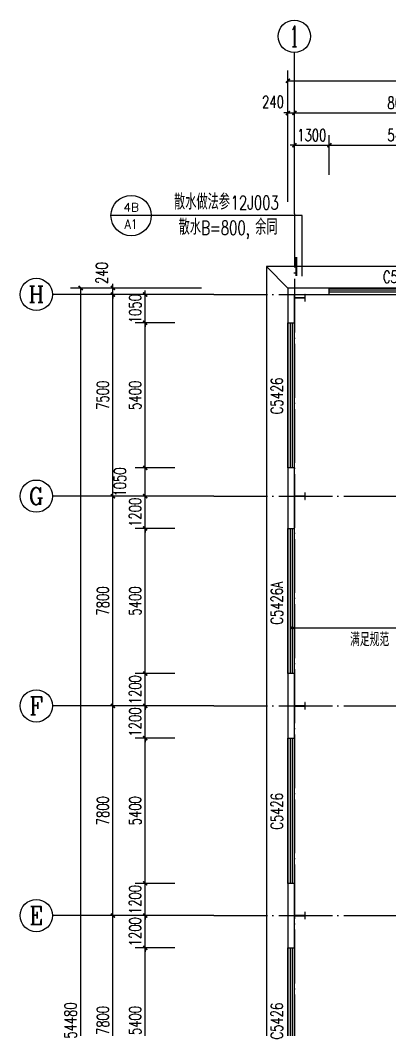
# Model space of a CAD drawing. Header units: millimetres. Extents: x 4455189 to 4808172, y 18512388 to 19204582.
# Drawn here: x 4706772 to 4720524, y 18997247 to 19034794 of the extents above; entities that cross this region are included whole.
import ezdxf
from ezdxf.enums import TextEntityAlignment as Align

# ---------------------------------------------------------------- set-up
doc = ezdxf.new("R2010")
doc.units = ezdxf.units.MM
doc.header["$LTSCALE"] = 1000
doc.header["$MEASUREMENT"] = 0
doc.linetypes.add('DOTE', pattern=[2.42, 2, -0.2, 0.02, -0.2])
doc.layers.get('Defpoints').update_dxf_attribs({"color": 1})
for name, color, linetype in [('AXIS_TEXT', 7, 'Continuous'), ('AXIS_内部', 151, 'Continuous'), ('AXIS_外部', 171, 'Continuous'), ('COLUMN', 2, 'Continuous'), ('DIM_IDEN', 171, 'Continuous'), ('DIM_LEAD', 145, 'Continuous'), ('DOTE', 250, 'DOTE'), ('GROUND', 150, 'Continuous'), ('PUB_TEXT', 7, 'Continuous'), ('WALL-PARAPET', 6, 'Continuous'), ('WINDOW', 140, 'Continuous'), ('WINDOW_TEXT', 7, 'Continuous')]:
    doc.layers.add(name, color=color, linetype=linetype)
doc.styles.add('_TCH_AXIS', font='COMPLEX', dxfattribs={"bigfont": 'GBCBIG'})
doc.styles.add('_TCH_DIM', font='SIMPLEX', dxfattribs={"bigfont": 'GBCBIG'})
doc.styles.add('_TCH_DIM_T3', font='SIMPLEX', dxfattribs={"width": 0.705882, "bigfont": 'GBCBIG'})
doc.styles.add('_TCH_LABEL', font='COMPLEX', dxfattribs={"bigfont": 'GBCBIG'})
doc.styles.add('_TCH_WINDOW', font='SIMPLEX', dxfattribs={"height": 3.5, "bigfont": 'GBCBIG'})
doc.styles.add('COMPLEX', font='COMPLEX')
doc.dimstyles.new('_TCH_ARCH&&150', dxfattribs={"dimtxt": 446.25, "dimasz": 150, "dimexe": 375, "dimexo": 450, "dimgap": 150, "dimtad": 1, "dimdec": 0, "dimzin": 0, "dimdsep": 46, "dimtxsty": '_TCH_DIM_T3', "dimblk": 'ARCHTICK', "dimcen": 0.09, "dimclrt": 7, "dimazin": 2, "dimtfac": 1, "dimtdec": 0, "dimtix": 1, "dimtmove": 2, "dimatfit": 3, "dimfxl": 0, "dimtolj": 1, "dimtzin": 0, "dimarcsym": 0})

# ---------------------------------------------------------------- blocks, each defined once
blk = doc.blocks.new('A$C3ACC4A1C')
at = {"layer": 'COLUMN'}
h = blk.add_hatch(color=256, dxfattribs=at)
h.paths.add_polyline_path([(125, 400), (0, 400), (0, 388), (120, 388), (120, 200), (125, 200)])
h.paths.add_polyline_path([(250, 400), (125, 400), (125, 200), (130, 200), (130, 388), (250, 388)])
h.paths.add_polyline_path([(250, 12), (130, 12), (130, 200), (125, 200), (125, 0), (250, 0)])
h.paths.add_polyline_path([(125, 200), (120, 200), (120, 12), (0, 12), (0, 0), (125, 0)])
blk.add_lwpolyline([(0, 0), (0, 12), (120, 12), (120, 388), (0, 388), (0, 400), (250, 400), (250, 388), (130, 388), (130, 12), (250, 12), (250, 0)], close=True, dxfattribs=at)
blk = doc.blocks.new('_ArchTick')
at = {"color": 0, "linetype": 'ByBlock', "const_width": 0.4}
blk.add_lwpolyline([(-0.5, -0.5), (0.5, 0.5)], dxfattribs=at)
blk = doc.blocks.new('*D276')
at = {"layer": 'AXIS_内部', "color": 0, "lineweight": -2}
for p, q in [((4712522, 19000294), (4711047, 19000294)), ((4711422, 18994894), (4711422, 19000294)), ((4712522, 18994894), (4711047, 18994894))]:
    blk.add_line(p, q, dxfattribs=at)
at = {"layer": 'Defpoints', "color": 0}
for p in [(4711422, 19000294), (4712972, 19000294), (4712972, 18994894)]:
    blk.add_point(p, dxfattribs=at)
at = {"layer": 'AXIS_内部', "color": 0, "lineweight": -2, "xscale": 150, "yscale": 150, "zscale": 150}
for p, rotation in [((4711422, 19000294), 90), ((4711422, 18994894), 270)]:
    blk.add_blockref('_ArchTick', p, dxfattribs=dict(at, rotation=rotation))
at = {"layer": 'AXIS_内部', "color": 7, "insert": (4711048, 18997594), "char_height": 446.2, "attachment_point": 5, "rotation": 90, "style": '_TCH_DIM_T3'}
blk.add_mtext('\\A1;5400', dxfattribs=at)
blk = doc.blocks.new('*D277')
at = {"layer": 'AXIS_内部', "color": 0, "lineweight": -2}
for p, q in [((4712522, 19001494), (4711047, 19001494)), ((4711422, 19001494), (4711422, 19001644)), ((4711422, 19000294), (4711422, 19001494)), ((4712522, 19000294), (4711047, 19000294)), ((4711422, 19000294), (4711422, 19000144))]:
    blk.add_line(p, q, dxfattribs=at)
at = {"layer": 'Defpoints', "color": 0}
for p in [(4711422, 19001494), (4712972, 19001494), (4712972, 19000294)]:
    blk.add_point(p, dxfattribs=at)
at = {"layer": 'AXIS_内部', "color": 0, "lineweight": -2, "xscale": 150, "yscale": 150, "zscale": 150}
for p, rotation in [((4711422, 19001494), 270), ((4711422, 19000294), 90)]:
    blk.add_blockref('_ArchTick', p, dxfattribs=dict(at, rotation=rotation))
at = {"layer": 'AXIS_内部', "color": 7, "insert": (4711048, 19000894), "char_height": 446.2, "attachment_point": 5, "rotation": 90, "style": '_TCH_DIM_T3'}
blk.add_mtext('\\A1;1200', dxfattribs=at)
blk = doc.blocks.new('*D278')
at = {"layer": 'AXIS_内部', "color": 0, "lineweight": -2}
for p, q in [((4712522, 19002694), (4711047, 19002694)), ((4711422, 19002694), (4711422, 19002844)), ((4711422, 19001494), (4711422, 19002694)), ((4712522, 19001494), (4711047, 19001494)), ((4711422, 19001494), (4711422, 19001344))]:
    blk.add_line(p, q, dxfattribs=at)
at = {"layer": 'Defpoints', "color": 0}
for p in [(4711422, 19002694), (4712972, 19002694), (4712972, 19001494)]:
    blk.add_point(p, dxfattribs=at)
at = {"layer": 'AXIS_内部', "color": 0, "lineweight": -2, "xscale": 150, "yscale": 150, "zscale": 150}
for p, rotation in [((4711422, 19002694), 270), ((4711422, 19001494), 90)]:
    blk.add_blockref('_ArchTick', p, dxfattribs=dict(at, rotation=rotation))
at = {"layer": 'AXIS_内部', "color": 7, "insert": (4711048, 19002094), "char_height": 446.2, "attachment_point": 5, "rotation": 90, "style": '_TCH_DIM_T3'}
blk.add_mtext('\\A1;1200', dxfattribs=at)
blk = doc.blocks.new('*D279')
at = {"layer": 'AXIS_内部', "color": 0, "lineweight": -2}
for p, q in [((4712522, 19008094), (4711047, 19008094)), ((4711422, 19002694), (4711422, 19008094)), ((4712522, 19002694), (4711047, 19002694))]:
    blk.add_line(p, q, dxfattribs=at)
at = {"layer": 'Defpoints', "color": 0}
for p in [(4711422, 19008094), (4712972, 19008094), (4712972, 19002694)]:
    blk.add_point(p, dxfattribs=at)
at = {"layer": 'AXIS_内部', "color": 0, "lineweight": -2, "xscale": 150, "yscale": 150, "zscale": 150}
for p, rotation in [((4711422, 19008094), 90), ((4711422, 19002694), 270)]:
    blk.add_blockref('_ArchTick', p, dxfattribs=dict(at, rotation=rotation))
at = {"layer": 'AXIS_内部', "color": 7, "insert": (4711048, 19005394), "char_height": 446.2, "attachment_point": 5, "rotation": 90, "style": '_TCH_DIM_T3'}
blk.add_mtext('\\A1;5400', dxfattribs=at)
blk = doc.blocks.new('*D280')
at = {"layer": 'AXIS_内部', "color": 0, "lineweight": -2}
for p, q in [((4712522, 19009294), (4711047, 19009294)), ((4711422, 19009294), (4711422, 19009444)), ((4711422, 19008094), (4711422, 19009294)), ((4712522, 19008094), (4711047, 19008094)), ((4711422, 19008094), (4711422, 19007944))]:
    blk.add_line(p, q, dxfattribs=at)
at = {"layer": 'Defpoints', "color": 0}
for p in [(4711422, 19009294), (4712972, 19009294), (4712972, 19008094)]:
    blk.add_point(p, dxfattribs=at)
at = {"layer": 'AXIS_内部', "color": 0, "lineweight": -2, "xscale": 150, "yscale": 150, "zscale": 150}
for p, rotation in [((4711422, 19009294), 270), ((4711422, 19008094), 90)]:
    blk.add_blockref('_ArchTick', p, dxfattribs=dict(at, rotation=rotation))
at = {"layer": 'AXIS_内部', "color": 7, "insert": (4711048, 19008694), "char_height": 446.2, "attachment_point": 5, "rotation": 90, "style": '_TCH_DIM_T3'}
blk.add_mtext('\\A1;1200', dxfattribs=at)
blk = doc.blocks.new('*D281')
at = {"layer": 'AXIS_内部', "color": 0, "lineweight": -2}
for p, q in [((4712522, 19010494), (4711047, 19010494)), ((4711422, 19010494), (4711422, 19010644)), ((4711422, 19009294), (4711422, 19010494)), ((4712522, 19009294), (4711047, 19009294)), ((4711422, 19009294), (4711422, 19009144))]:
    blk.add_line(p, q, dxfattribs=at)
at = {"layer": 'Defpoints', "color": 0}
for p in [(4711422, 19010494), (4712972, 19010494), (4712972, 19009294)]:
    blk.add_point(p, dxfattribs=at)
at = {"layer": 'AXIS_内部', "color": 0, "lineweight": -2, "xscale": 150, "yscale": 150, "zscale": 150}
for p, rotation in [((4711422, 19010494), 270), ((4711422, 19009294), 90)]:
    blk.add_blockref('_ArchTick', p, dxfattribs=dict(at, rotation=rotation))
at = {"layer": 'AXIS_内部', "color": 7, "insert": (4711048, 19009894), "char_height": 446.2, "attachment_point": 5, "rotation": 90, "style": '_TCH_DIM_T3'}
blk.add_mtext('\\A1;1200', dxfattribs=at)
blk = doc.blocks.new('*D282')
at = {"layer": 'AXIS_内部', "color": 0, "lineweight": -2}
for p, q in [((4712522, 19015894), (4711047, 19015894)), ((4711422, 19010494), (4711422, 19015894)), ((4712522, 19010494), (4711047, 19010494))]:
    blk.add_line(p, q, dxfattribs=at)
at = {"layer": 'Defpoints', "color": 0}
for p in [(4711422, 19015894), (4712972, 19015894), (4712972, 19010494)]:
    blk.add_point(p, dxfattribs=at)
at = {"layer": 'AXIS_内部', "color": 0, "lineweight": -2, "xscale": 150, "yscale": 150, "zscale": 150}
for p, rotation in [((4711422, 19015894), 90), ((4711422, 19010494), 270)]:
    blk.add_blockref('_ArchTick', p, dxfattribs=dict(at, rotation=rotation))
at = {"layer": 'AXIS_内部', "color": 7, "insert": (4711048, 19013194), "char_height": 446.2, "attachment_point": 5, "rotation": 90, "style": '_TCH_DIM_T3'}
blk.add_mtext('\\A1;5400', dxfattribs=at)
blk = doc.blocks.new('*D283')
at = {"layer": 'AXIS_内部', "color": 0, "lineweight": -2}
for p, q in [((4711422, 19017094), (4711422, 19017244)), ((4712522, 19017094), (4711047, 19017094)), ((4711422, 19015894), (4711422, 19017094)), ((4712522, 19015894), (4711047, 19015894)), ((4711422, 19015894), (4711422, 19015744))]:
    blk.add_line(p, q, dxfattribs=at)
at = {"layer": 'Defpoints', "color": 0}
for p in [(4711422, 19017094), (4712972, 19017094), (4712972, 19015894)]:
    blk.add_point(p, dxfattribs=at)
at = {"layer": 'AXIS_内部', "color": 0, "lineweight": -2, "xscale": 150, "yscale": 150, "zscale": 150}
for p, rotation in [((4711422, 19017094), 270), ((4711422, 19015894), 90)]:
    blk.add_blockref('_ArchTick', p, dxfattribs=dict(at, rotation=rotation))
at = {"layer": 'AXIS_内部', "color": 7, "insert": (4711048, 19016494), "char_height": 446.2, "attachment_point": 5, "rotation": 90, "style": '_TCH_DIM_T3'}
blk.add_mtext('\\A1;1200', dxfattribs=at)
blk = doc.blocks.new('*D284')
at = {"layer": 'AXIS_内部', "color": 0, "lineweight": -2}
for p, q in [((4712522, 19018144), (4711047, 19018144)), ((4711422, 19017094), (4711422, 19018144)), ((4712522, 19017094), (4711047, 19017094))]:
    blk.add_line(p, q, dxfattribs=at)
at = {"layer": 'Defpoints', "color": 0}
for p in [(4711422, 19018144), (4712972, 19018144), (4712972, 19017094)]:
    blk.add_point(p, dxfattribs=at)
at = {"layer": 'AXIS_内部', "color": 0, "lineweight": -2, "xscale": 150, "yscale": 150, "zscale": 150}
for p, rotation in [((4711422, 19018144), 90), ((4711422, 19017094), 270)]:
    blk.add_blockref('_ArchTick', p, dxfattribs=dict(at, rotation=rotation))
at = {"layer": 'AXIS_内部', "color": 7, "insert": (4710484, 19017619), "char_height": 446.2, "attachment_point": 5, "rotation": 90, "style": '_TCH_DIM_T3'}
blk.add_mtext('\\A1;1050', dxfattribs=at)
blk = doc.blocks.new('*D285')
at = {"layer": 'AXIS_内部', "color": 0, "lineweight": -2}
for p, q in [((4712522, 19023544), (4711047, 19023544)), ((4711422, 19018144), (4711422, 19023544)), ((4712522, 19018144), (4711047, 19018144))]:
    blk.add_line(p, q, dxfattribs=at)
at = {"layer": 'Defpoints', "color": 0}
for p in [(4711422, 19023544), (4712972, 19023544), (4712972, 19018144)]:
    blk.add_point(p, dxfattribs=at)
at = {"layer": 'AXIS_内部', "color": 0, "lineweight": -2, "xscale": 150, "yscale": 150, "zscale": 150}
for p, rotation in [((4711422, 19023544), 90), ((4711422, 19018144), 270)]:
    blk.add_blockref('_ArchTick', p, dxfattribs=dict(at, rotation=rotation))
at = {"layer": 'AXIS_内部', "color": 7, "insert": (4711048, 19020844), "char_height": 446.2, "attachment_point": 5, "rotation": 90, "style": '_TCH_DIM_T3'}
blk.add_mtext('\\A1;5400', dxfattribs=at)
blk = doc.blocks.new('*D286')
at = {"layer": 'AXIS_内部', "color": 0, "lineweight": -2}
for p, q in [((4711422, 19024594), (4711422, 19024744)), ((4712522, 19024594), (4711047, 19024594)), ((4711422, 19023544), (4711422, 19024594)), ((4712522, 19023544), (4711047, 19023544)), ((4711422, 19023544), (4711422, 19023394))]:
    blk.add_line(p, q, dxfattribs=at)
at = {"layer": 'Defpoints', "color": 0}
for p in [(4711422, 19024594), (4712972, 19024594), (4712972, 19023544)]:
    blk.add_point(p, dxfattribs=at)
at = {"layer": 'AXIS_内部', "color": 0, "lineweight": -2, "xscale": 150, "yscale": 150, "zscale": 150}
for p, rotation in [((4711422, 19024594), 270), ((4711422, 19023544), 90)]:
    blk.add_blockref('_ArchTick', p, dxfattribs=dict(at, rotation=rotation))
at = {"layer": 'AXIS_内部', "color": 7, "insert": (4711048, 19024069), "char_height": 446.2, "attachment_point": 5, "rotation": 90, "style": '_TCH_DIM_T3'}
blk.add_mtext('\\A1;1050', dxfattribs=at)
blk = doc.blocks.new('*D310')
at = {"layer": 'AXIS_内部', "color": 0, "lineweight": -2}
for p, q in [((4718272, 19029044), (4718272, 19030519)), ((4723672, 19029044), (4723672, 19030519)), ((4718272, 19030144), (4723672, 19030144))]:
    blk.add_line(p, q, dxfattribs=at)
at = {"layer": 'Defpoints', "color": 0}
for p in [(4723672, 19030144), (4718272, 19028594), (4723672, 19028594)]:
    blk.add_point(p, dxfattribs=at)
at = {"layer": 'AXIS_内部', "color": 0, "lineweight": -2, "xscale": 150, "yscale": 150, "zscale": 150, "rotation": 180}
blk.add_blockref('_ArchTick', (4718272, 19030144), dxfattribs=at)
at = {"layer": 'AXIS_内部', "color": 0, "lineweight": -2, "xscale": 150, "yscale": 150, "zscale": 150}
blk.add_blockref('_ArchTick', (4723672, 19030144), dxfattribs=at)
at = {"layer": 'AXIS_内部', "color": 7, "insert": (4720972, 19030517), "char_height": 446.2, "attachment_point": 5, "style": '_TCH_DIM_T3'}
blk.add_mtext('\\A1;5400', dxfattribs=at)
blk = doc.blocks.new('*D311')
at = {"layer": 'AXIS_内部', "color": 0, "lineweight": -2}
for p, q in [((4716972, 19029044), (4716972, 19030519)), ((4718272, 19029044), (4718272, 19030519)), ((4716972, 19030144), (4716822, 19030144)), ((4716972, 19030144), (4718272, 19030144)), ((4718272, 19030144), (4718422, 19030144))]:
    blk.add_line(p, q, dxfattribs=at)
at = {"layer": 'Defpoints', "color": 0}
for p in [(4718272, 19030144), (4716972, 19028594), (4718272, 19028594)]:
    blk.add_point(p, dxfattribs=at)
at = {"layer": 'AXIS_内部', "color": 0, "lineweight": -2, "xscale": 150, "yscale": 150, "zscale": 150}
blk.add_blockref('_ArchTick', (4716972, 19030144), dxfattribs=at)
at = {"layer": 'AXIS_内部', "color": 0, "lineweight": -2, "xscale": 150, "yscale": 150, "zscale": 150, "rotation": 180}
blk.add_blockref('_ArchTick', (4718272, 19030144), dxfattribs=at)
at = {"layer": 'AXIS_内部', "color": 7, "insert": (4717622, 19030517), "char_height": 446.2, "attachment_point": 5, "style": '_TCH_DIM_T3'}
blk.add_mtext('\\A1;1300', dxfattribs=at)
blk = doc.blocks.new('*D401')
at = {"layer": 'AXIS_外部', "color": 0, "lineweight": -2}
for p, q in [((4716732, 19028044), (4716732, 19031719)), ((4716972, 19028044), (4716972, 19031719)), ((4716732, 19031344), (4716582, 19031344)), ((4716732, 19031344), (4716972, 19031344)), ((4716972, 19031344), (4717122, 19031344))]:
    blk.add_line(p, q, dxfattribs=at)
at = {"layer": 'Defpoints', "color": 0}
for p in [(4716972, 19031344), (4716732, 19027594), (4716972, 19027594)]:
    blk.add_point(p, dxfattribs=at)
at = {"layer": 'AXIS_外部', "color": 0, "lineweight": -2, "xscale": 150, "yscale": 150, "zscale": 150}
blk.add_blockref('_ArchTick', (4716732, 19031344), dxfattribs=at)
at = {"layer": 'AXIS_外部', "color": 0, "lineweight": -2, "xscale": 150, "yscale": 150, "zscale": 150, "rotation": 180}
blk.add_blockref('_ArchTick', (4716972, 19031344), dxfattribs=at)
at = {"layer": 'AXIS_外部', "color": 7, "insert": (4716177, 19031757), "char_height": 446.2, "attachment_point": 5, "style": '_TCH_DIM_T3'}
blk.add_mtext('\\A1;240', dxfattribs=at)
blk = doc.blocks.new('*D402')
at = {"layer": 'AXIS_外部', "color": 0, "lineweight": -2}
for p, q in [((4716972, 19028044), (4716972, 19031719)), ((4724972, 19028044), (4724972, 19031719)), ((4716972, 19031344), (4724972, 19031344))]:
    blk.add_line(p, q, dxfattribs=at)
at = {"layer": 'Defpoints', "color": 0}
for p in [(4724972, 19031344), (4716972, 19027594), (4724972, 19027594)]:
    blk.add_point(p, dxfattribs=at)
at = {"layer": 'AXIS_外部', "color": 0, "lineweight": -2, "xscale": 150, "yscale": 150, "zscale": 150, "rotation": 180}
blk.add_blockref('_ArchTick', (4716972, 19031344), dxfattribs=at)
at = {"layer": 'AXIS_外部', "color": 0, "lineweight": -2, "xscale": 150, "yscale": 150, "zscale": 150}
blk.add_blockref('_ArchTick', (4724972, 19031344), dxfattribs=at)
at = {"layer": 'AXIS_外部', "color": 7, "insert": (4720972, 19031717), "char_height": 446.2, "attachment_point": 5, "style": '_TCH_DIM_T3'}
blk.add_mtext('\\A1;8000', dxfattribs=at)
blk = doc.blocks.new('*D409')
at = {"layer": 'AXIS_外部', "color": 0, "lineweight": -2}
for p, q in [((4716732, 19028044), (4716732, 19032919)), ((4765212, 19028044), (4765212, 19032919)), ((4716732, 19032544), (4765212, 19032544))]:
    blk.add_line(p, q, dxfattribs=at)
at = {"layer": 'Defpoints', "color": 0}
for p in [(4765212, 19032544), (4716732, 19027594), (4765212, 19027594)]:
    blk.add_point(p, dxfattribs=at)
at = {"layer": 'AXIS_外部', "color": 0, "lineweight": -2, "xscale": 150, "yscale": 150, "zscale": 150, "rotation": 180}
blk.add_blockref('_ArchTick', (4716732, 19032544), dxfattribs=at)
at = {"layer": 'AXIS_外部', "color": 0, "lineweight": -2, "xscale": 150, "yscale": 150, "zscale": 150}
blk.add_blockref('_ArchTick', (4765212, 19032544), dxfattribs=at)
at = {"layer": 'AXIS_外部', "color": 7, "insert": (4740972, 19032917), "char_height": 446.2, "attachment_point": 5, "style": '_TCH_DIM_T3'}
blk.add_mtext('\\A1;48480', dxfattribs=at)
blk = doc.blocks.new('*D433')
at = {"layer": 'AXIS_外部', "color": 0, "lineweight": -2}
for p, q in [((4713522, 19001494), (4709847, 19001494)), ((4710222, 18993694), (4710222, 19001494)), ((4713522, 18993694), (4709847, 18993694))]:
    blk.add_line(p, q, dxfattribs=at)
at = {"layer": 'Defpoints', "color": 0}
for p in [(4710222, 19001494), (4713972, 19001494), (4713972, 18993694)]:
    blk.add_point(p, dxfattribs=at)
at = {"layer": 'AXIS_外部', "color": 0, "lineweight": -2, "xscale": 150, "yscale": 150, "zscale": 150}
for p, rotation in [((4710222, 19001494), 90), ((4710222, 18993694), 270)]:
    blk.add_blockref('_ArchTick', p, dxfattribs=dict(at, rotation=rotation))
at = {"layer": 'AXIS_外部', "color": 7, "insert": (4709848, 18997594), "char_height": 446.2, "attachment_point": 5, "rotation": 90, "style": '_TCH_DIM_T3'}
blk.add_mtext('\\A1;7800', dxfattribs=at)
blk = doc.blocks.new('*D434')
at = {"layer": 'AXIS_外部', "color": 0, "lineweight": -2}
for p, q in [((4713522, 19009294), (4709847, 19009294)), ((4710222, 19001494), (4710222, 19009294)), ((4713522, 19001494), (4709847, 19001494))]:
    blk.add_line(p, q, dxfattribs=at)
at = {"layer": 'Defpoints', "color": 0}
for p in [(4710222, 19009294), (4713972, 19009294), (4713972, 19001494)]:
    blk.add_point(p, dxfattribs=at)
at = {"layer": 'AXIS_外部', "color": 0, "lineweight": -2, "xscale": 150, "yscale": 150, "zscale": 150}
for p, rotation in [((4710222, 19009294), 90), ((4710222, 19001494), 270)]:
    blk.add_blockref('_ArchTick', p, dxfattribs=dict(at, rotation=rotation))
at = {"layer": 'AXIS_外部', "color": 7, "insert": (4709848, 19005394), "char_height": 446.2, "attachment_point": 5, "rotation": 90, "style": '_TCH_DIM_T3'}
blk.add_mtext('\\A1;7800', dxfattribs=at)
blk = doc.blocks.new('*D435')
at = {"layer": 'AXIS_外部', "color": 0, "lineweight": -2}
for p, q in [((4713522, 19017094), (4709847, 19017094)), ((4710222, 19009294), (4710222, 19017094)), ((4713522, 19009294), (4709847, 19009294))]:
    blk.add_line(p, q, dxfattribs=at)
at = {"layer": 'Defpoints', "color": 0}
for p in [(4710222, 19017094), (4713972, 19017094), (4713972, 19009294)]:
    blk.add_point(p, dxfattribs=at)
at = {"layer": 'AXIS_外部', "color": 0, "lineweight": -2, "xscale": 150, "yscale": 150, "zscale": 150}
for p, rotation in [((4710222, 19017094), 90), ((4710222, 19009294), 270)]:
    blk.add_blockref('_ArchTick', p, dxfattribs=dict(at, rotation=rotation))
at = {"layer": 'AXIS_外部', "color": 7, "insert": (4709848, 19013194), "char_height": 446.2, "attachment_point": 5, "rotation": 90, "style": '_TCH_DIM_T3'}
blk.add_mtext('\\A1;7800', dxfattribs=at)
blk = doc.blocks.new('*D436')
at = {"layer": 'AXIS_外部', "color": 0, "lineweight": -2}
for p, q in [((4713522, 19024594), (4709847, 19024594)), ((4710222, 19017094), (4710222, 19024594)), ((4713522, 19017094), (4709847, 19017094))]:
    blk.add_line(p, q, dxfattribs=at)
at = {"layer": 'Defpoints', "color": 0}
for p in [(4710222, 19024594), (4713972, 19024594), (4713972, 19017094)]:
    blk.add_point(p, dxfattribs=at)
at = {"layer": 'AXIS_外部', "color": 0, "lineweight": -2, "xscale": 150, "yscale": 150, "zscale": 150}
for p, rotation in [((4710222, 19024594), 90), ((4710222, 19017094), 270)]:
    blk.add_blockref('_ArchTick', p, dxfattribs=dict(at, rotation=rotation))
at = {"layer": 'AXIS_外部', "color": 7, "insert": (4709848, 19020844), "char_height": 446.2, "attachment_point": 5, "rotation": 90, "style": '_TCH_DIM_T3'}
blk.add_mtext('\\A1;7500', dxfattribs=at)
blk = doc.blocks.new('*D437')
at = {"layer": 'AXIS_外部', "color": 0, "lineweight": -2}
for p, q in [((4713522, 19024834), (4709847, 19024834)), ((4710222, 19024834), (4710222, 19024984)), ((4710222, 19024594), (4710222, 19024834)), ((4713522, 19024594), (4709847, 19024594)), ((4710222, 19024594), (4710222, 19024444))]:
    blk.add_line(p, q, dxfattribs=at)
at = {"layer": 'Defpoints', "color": 0}
for p in [(4710222, 19024834), (4713972, 19024834), (4713972, 19024594)]:
    blk.add_point(p, dxfattribs=at)
at = {"layer": 'AXIS_外部', "color": 0, "lineweight": -2, "xscale": 150, "yscale": 150, "zscale": 150}
for p, rotation in [((4710222, 19024834), 270), ((4710222, 19024594), 90)]:
    blk.add_blockref('_ArchTick', p, dxfattribs=dict(at, rotation=rotation))
at = {"layer": 'AXIS_外部', "color": 7, "insert": (4709809, 19025389), "char_height": 446.2, "attachment_point": 5, "rotation": 90, "style": '_TCH_DIM_T3'}
blk.add_mtext('\\A1;240', dxfattribs=at)
blk = doc.blocks.new('*D438')
at = {"layer": 'AXIS_外部', "color": 0, "lineweight": -2}
for p, q in [((4713522, 19024834), (4708647, 19024834)), ((4709022, 18970354), (4709022, 19024834)), ((4713522, 18970354), (4708647, 18970354))]:
    blk.add_line(p, q, dxfattribs=at)
at = {"layer": 'Defpoints', "color": 0}
for p in [(4709022, 19024834), (4713972, 19024834), (4713972, 18970354)]:
    blk.add_point(p, dxfattribs=at)
at = {"layer": 'AXIS_外部', "color": 0, "lineweight": -2, "xscale": 150, "yscale": 150, "zscale": 150}
for p, rotation in [((4709022, 19024834), 90), ((4709022, 18970354), 270)]:
    blk.add_blockref('_ArchTick', p, dxfattribs=dict(at, rotation=rotation))
at = {"layer": 'AXIS_外部', "color": 7, "insert": (4708648, 18997594), "char_height": 446.2, "attachment_point": 5, "rotation": 90, "style": '_TCH_DIM_T3'}
blk.add_mtext('\\A1;54480', dxfattribs=at)
blk = doc.blocks.new('_AXISO')
blk.add_circle((0, 0), 0.5)
at = {"layer": 'AXIS_TEXT', "style": 'COMPLEX', "width": 1.041667}
blk.add_attdef('A', text='', height=0.56, dxfattribs=at).set_placement((-0.25, -0.28), (0.25, -0.28), align=Align.FIT)
blk = doc.blocks.new('$WINLIB2D$00000001')
for p, q in [((-0.5, 0.5), (0.5, 0.5)), ((-0.5, 0.5), (-0.5, -0.5)), ((0.5, -0.5), (0.5, 0.5)), ((0.5, 0.1667), (-0.5, 0.1667)), ((0.5, -0.1667), (-0.5, -0.1667)), ((-0.5, -0.5), (0.5, -0.5))]:
    blk.add_line(p, q)

msp = doc.modelspace()

# ---------------------------------------------------------------- linework, layer by layer
at = {"layer": 'AXIS_外部'}
for p, q in [((4716971.6, 19027594.3), (4716971.6, 19033594.3)), ((4713971.6, 19024594.3), (4707971.6, 19024594.3)), ((4713971.6, 19017094.3), (4707971.6, 19017094.3)), ((4713971.6, 19009294.3), (4707971.6, 19009294.3)), ((4713971.6, 19001494.3), (4707971.6, 19001494.3))]:
    msp.add_line(p, q, dxfattribs=at)
at = {"layer": 'DIM_IDEN'}
for p, q in [((4711650.2, 19027527.6), (4710150.2, 19027527.6)), ((4717265.9, 19027527.6), (4711650.2, 19027527.6)), ((4717265.9, 19025278.6), (4717265.9, 19027527.6))]:
    msp.add_line(p, q, dxfattribs=at)
at = {"layer": 'DIM_IDEN', "const_width": 75}
msp.add_lwpolyline([(4717040.9, 19025278.6), (4717040.9, 19025990)], dxfattribs=at)
at = {"layer": 'DIM_IDEN'}
msp.add_circle((4710900.2, 19027527.6), 750, dxfattribs=at)
at = {"layer": 'DIM_LEAD'}
for p, q in [((4716891.6, 19012194.3), (4720165.1, 19012194.3)), ((4720165.1, 19012194.3), (4728823.4, 19012194.3))]:
    msp.add_line(p, q, dxfattribs=at)
at = {"layer": 'DIM_LEAD', "const_width": 60}
msp.add_lwpolyline([(4716861.6, 19012194.3, 1), (4716921.6, 19012194.3, 1)], format="xyb", close=True, dxfattribs=at)
at = {"layer": 'DOTE'}
for p, q in [((4716971.6, 19027594.3), (4716971.6, 18967594.3)), ((4713971.6, 19024594.3), (4767971.6, 19024594.3)), ((4713971.6, 19017094.3), (4770344.5, 19017094.3)), ((4713971.6, 19009294.3), (4770344.5, 19009294.3)), ((4713971.6, 19001494.3), (4770344.5, 19001494.3))]:
    msp.add_line(p, q, dxfattribs=at)
at = {"layer": 'GROUND'}
for p, q in [((4724921.6, 19025634.3), (4715931.6, 19025634.3)), ((4715931.6, 19025634.3), (4715931.6, 18969554.3)), ((4716731.6, 19024834.3), (4715931.6, 19025634.3)), ((4724921.6, 19024834.3), (4716731.6, 19024834.3)), ((4716731.6, 19024834.3), (4716731.6, 18970354.3))]:
    msp.add_line(p, q, dxfattribs=at)
at = {"layer": 'WALL-PARAPET'}
for p, q in [((4718271.6, 19024834.3), (4716731.6, 19024834.3)), ((4716731.6, 19024834.3), (4716731.6, 19023544.3)), ((4718271.6, 19024594.3), (4718271.6, 19024834.3)), ((4716971.6, 19024594.3), (4718271.6, 19024594.3)), ((4716971.6, 19023544.3), (4716971.6, 19024594.3)), ((4716731.6, 19023544.3), (4716971.6, 19023544.3)), ((4716971.6, 19018144.3), (4716731.6, 19018144.3)), ((4716731.6, 19018144.3), (4716731.6, 19015894.3)), ((4716971.6, 19015894.3), (4716971.6, 19018144.3)), ((4716731.6, 19015894.3), (4716971.6, 19015894.3)), ((4716971.6, 19010494.3), (4716731.6, 19010494.3)), ((4716731.6, 19010494.3), (4716731.6, 19008094.3)), ((4716971.6, 19008094.3), (4716971.6, 19010494.3)), ((4716731.6, 19008094.3), (4716971.6, 19008094.3)), ((4716971.6, 19002694.3), (4716731.6, 19002694.3)), ((4716731.6, 19002694.3), (4716731.6, 19000294.3)), ((4716971.6, 19000294.3), (4716971.6, 19002694.3)), ((4716731.6, 19000294.3), (4716971.6, 19000294.3))]:
    msp.add_line(p, q, dxfattribs=at)

# ---------------------------------------------------------------- block references
at = {"layer": 'AXIS_外部'}
ref = msp.add_blockref('_AXISO', (4716971.6, 19034194.3), dxfattribs=dict(at, xscale=1200, yscale=1200, zscale=1200))
ref.add_attrib('A', '1', dxfattribs={"layer": 'AXIS_TEXT', "height": 772.1, "style": '_TCH_AXIS'}).set_placement((4716806.1, 19033808.3), (4717137, 19033808.3), align=Align.FIT)
ref = msp.add_blockref('_AXISO', (4707371.6, 19024594.3), dxfattribs=dict(at, xscale=1200, yscale=1200, zscale=1200))
ref.add_attrib('A', 'H', dxfattribs={"layer": 'AXIS_TEXT', "height": 608.3, "style": '_TCH_AXIS'}).set_placement((4707081.9, 19024290.2), (4707661.2, 19024290.2), align=Align.FIT)
ref = msp.add_blockref('_AXISO', (4707371.6, 19017094.3), dxfattribs=dict(at, xscale=1200, yscale=1200, zscale=1200))
ref.add_attrib('A', 'G', dxfattribs={"layer": 'AXIS_TEXT', "height": 637.8, "style": '_TCH_AXIS'}).set_placement((4707098.2, 19016775.4), (4707644.9, 19016775.4), align=Align.FIT)
ref = msp.add_blockref('_AXISO', (4707371.6, 19009294.3), dxfattribs=dict(at, xscale=1200, yscale=1200, zscale=1200))
ref.add_attrib('A', 'F', dxfattribs={"layer": 'AXIS_TEXT', "height": 668.2, "style": '_TCH_AXIS'}).set_placement((4707117, 19008960.2), (4707626.1, 19008960.2), align=Align.FIT)
ref = msp.add_blockref('_AXISO', (4707371.6, 19001494.3), dxfattribs=dict(at, xscale=1200, yscale=1200, zscale=1200))
ref.add_attrib('A', 'E', dxfattribs={"layer": 'AXIS_TEXT', "height": 668.2, "style": '_TCH_AXIS'}).set_placement((4707117, 19001160.2), (4707626.1, 19001160.2), align=Align.FIT)
at = {"layer": 'COLUMN', "xscale": -1, "rotation": 270}
for p in [(4716971.6, 19024344.3), (4716971.6, 19016969.3), (4716971.6, 19009169.3), (4716971.6, 19001369.3)]:
    msp.add_blockref('A$C3ACC4A1C', p, dxfattribs=at)
at = {"layer": 'WINDOW'}
ref = msp.add_blockref('$WINLIB2D$00000001', (4720971.6, 19024714.3), dxfattribs=dict(at, xscale=5400, yscale=-240, zscale=5400))
ref.add_attrib('A', 'C5426', (4720266.6, 19025023.7), dxfattribs={"layer": 'WINDOW_TEXT', "height": 446.25, "style": '_TCH_WINDOW', "width": 0.705882})
ref = msp.add_blockref('$WINLIB2D$00000001', (4716851.6, 19020844.3), dxfattribs=dict(at, xscale=5400, yscale=-240, zscale=5400, rotation=90))
ref.add_attrib('A', 'C5426', (4716542.2, 19020139.3), dxfattribs={"layer": 'WINDOW_TEXT', "height": 446.25, "rotation": 90, "style": '_TCH_WINDOW', "width": 0.705882})
ref = msp.add_blockref('$WINLIB2D$00000001', (4716851.6, 19013194.3), dxfattribs=dict(at, xscale=5400, yscale=-240, zscale=5400, rotation=90))
ref.add_attrib('A', 'C5426A', (4716542.2, 19012316.8), dxfattribs={"layer": 'WINDOW_TEXT', "height": 446.25, "rotation": 90, "style": '_TCH_WINDOW', "width": 0.705882})
ref = msp.add_blockref('$WINLIB2D$00000001', (4716851.6, 19005394.3), dxfattribs=dict(at, xscale=5400, yscale=-240, zscale=5400, rotation=90))
ref.add_attrib('A', 'C5426', (4716542.2, 19004689.3), dxfattribs={"layer": 'WINDOW_TEXT', "height": 446.25, "rotation": 90, "style": '_TCH_WINDOW', "width": 0.705882})
ref = msp.add_blockref('$WINLIB2D$00000001', (4716851.6, 18997594.3), dxfattribs=dict(at, xscale=5400, yscale=-240, zscale=5400, rotation=90))
ref.add_attrib('A', 'C5426', (4716542.2, 18996889.3), dxfattribs={"layer": 'WINDOW_TEXT', "height": 446.25, "rotation": 90, "style": '_TCH_WINDOW', "width": 0.705882})

# ---------------------------------------------------------------- texts
at = {"layer": 'PUB_TEXT', "style": '_TCH_DIM'}
for s, height, p in [('散水做法参', 578.72, (4712496.3, 19027752.3)), ('散水', 578.72, (4712666.9, 19026817.8)), ('余同', 578.72, (4715515.2, 19026817.8)), ('满足规范', 506.38, (4719044.2, 19011511.8))]:
    msp.add_text(s, height=height, dxfattribs=at).set_placement(p)
at = {"layer": 'PUB_TEXT', "style": '_TCH_DIM', "width": 0.705882}
for s, p in [('12J003', (4714602.7, 19027752.3)), ('B=800,', (4713509.5, 19026817.8))]:
    msp.add_text(s, height=510, dxfattribs=at).set_placement(p)
at = {"layer": 'PUB_TEXT', "style": '_TCH_LABEL'}
for s, height, p, p2 in [('4B', 315.95, (4710614.4, 19027678.6), (4711186.1, 19027678.6)), ('A1', 343.1, (4710655.2, 19027038.2), (4711145.3, 19027038.2))]:
    msp.add_text(s, height=height, dxfattribs=at).set_placement(p, p2, align=Align.FIT)

# ---------------------------------------------------------------- dimensions: what is measured, and where the dimension line sits
at = {"layer": 'AXIS_内部'}
for p1, p2, picture, middle in [((4716971.6, 19028594.3), (4718271.6, 19028594.3), '*D311', (4717621.6, 19030517.4)), ((4718271.6, 19028594.3), (4723671.6, 19028594.3), '*D310', (4720971.6, 19030517.4)), ((4712971.6, 19023544.3), (4712971.6, 19024594.3), '*D286', (4711048.5, 19024069.3)), ((4712971.6, 19018144.3), (4712971.6, 19023544.3), '*D285', (4711048.5, 19020844.3)), ((4712971.6, 19015894.3), (4712971.6, 19017094.3), '*D283', (4711048.5, 19016494.3)), ((4712971.6, 19010494.3), (4712971.6, 19015894.3), '*D282', (4711048.5, 19013194.3)), ((4712971.6, 19009294.3), (4712971.6, 19010494.3), '*D281', (4711048.5, 19009894.3)), ((4712971.6, 19008094.3), (4712971.6, 19009294.3), '*D280', (4711048.5, 19008694.3)), ((4712971.6, 19002694.3), (4712971.6, 19008094.3), '*D279', (4711048.5, 19005394.3)), ((4712971.6, 19001494.3), (4712971.6, 19002694.3), '*D278', (4711048.5, 19002094.3)), ((4712971.6, 19000294.3), (4712971.6, 19001494.3), '*D277', (4711048.5, 19000894.3)), ((4712971.6, 18994894.3), (4712971.6, 19000294.3), '*D276', (4711048.5, 18997594.3))]:
    dim = msp.add_aligned_dim(p1=p1, p2=p2, distance=1550, dimstyle='_TCH_ARCH&&150', dxfattribs=at)
    dim.commit()
    dim.dimension.update_dxf_attribs({"geometry": picture, "text_midpoint": middle})
dim = msp.add_linear_dim(base=(4711421.6, 19018144.3), p1=(4712971.6, 19017094.3), p2=(4712971.6, 19018144.3), angle=90, dimstyle='_TCH_ARCH&&150', dxfattribs=at)
dim.commit()
dim.dimension.update_dxf_attribs({"geometry": '*D284', "text_midpoint": (4710484.1, 19017619.3), "dimtype": 129})
at = {"layer": 'AXIS_外部'}
for p1, p2, distance, picture, middle in [((4716731.6, 19027594.3), (4765211.6, 19027594.3), 4950, '*D409', (4740971.6, 19032917.4)), ((4716971.6, 19027594.3), (4724971.6, 19027594.3), 3750, '*D402', (4720971.6, 19031717.4)), ((4713971.6, 18970354.3), (4713971.6, 19024834.3), 4950, '*D438', (4708648.5, 18997594.3)), ((4713971.6, 19017094.3), (4713971.6, 19024594.3), 3750, '*D436', (4709848.5, 19020844.3)), ((4713971.6, 19009294.3), (4713971.6, 19017094.3), 3750, '*D435', (4709848.5, 19013194.3)), ((4713971.6, 19001494.3), (4713971.6, 19009294.3), 3750, '*D434', (4709848.5, 19005394.3)), ((4713971.6, 18993694.3), (4713971.6, 19001494.3), 3750, '*D433', (4709848.5, 18997594.3))]:
    dim = msp.add_aligned_dim(p1=p1, p2=p2, distance=distance, dimstyle='_TCH_ARCH&&150', dxfattribs=at)
    dim.commit()
    dim.dimension.update_dxf_attribs({"geometry": picture, "text_midpoint": middle})
for base, p1, p2, angle, picture, middle in [((4716971.6, 19031344.3), (4716731.6, 19027594.3), (4716971.6, 19027594.3), 0, '*D401', (4716176.6, 19031756.8)), ((4710221.6, 19024834.3), (4713971.6, 19024594.3), (4713971.6, 19024834.3), 90, '*D437', (4709809.1, 19025389.3))]:
    dim = msp.add_linear_dim(base=base, p1=p1, p2=p2, angle=angle, dimstyle='_TCH_ARCH&&150', dxfattribs=at)
    dim.commit()
    dim.dimension.update_dxf_attribs({"geometry": picture, "text_midpoint": middle, "dimtype": 129})

doc.saveas('drawing.dxf')
